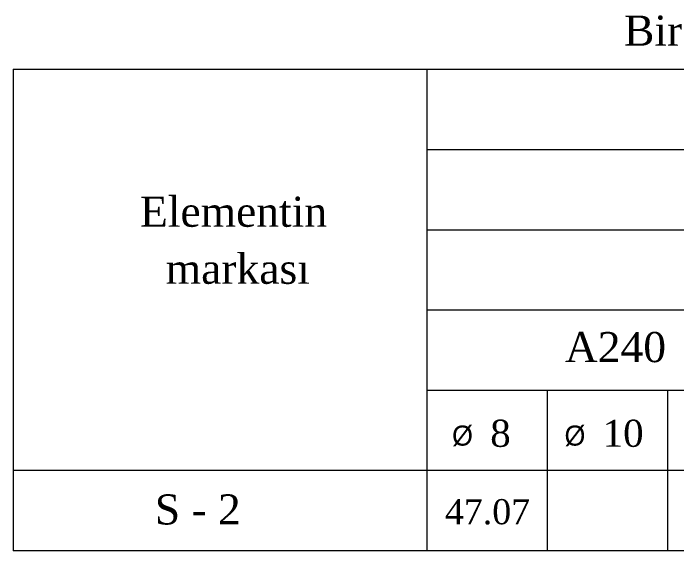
# Model space of a CAD drawing. Header units: millimetres. Extents: x -149347 to 251215, y -2929184 to -2541447.
# Drawn here: x -5302 to 1435, y -2695146 to -2689685 of the extents above; entities that cross this region are included whole.
import ezdxf
from ezdxf.enums import TextEntityAlignment as Align

# ---------------------------------------------------------------- set-up
doc = ezdxf.new("R2010")
doc.units = ezdxf.units.MM
doc.layers.add('cedvel  0.09', color=7, linetype='Continuous', lineweight=13)
doc.styles.add('style5', font='times.ttf', dxfattribs={"height": 400})
doc.styles.add('Times New  Roman', font='times.ttf')

msp = doc.modelspace()

# ---------------------------------------------------------------- linework, layer by layer
at = {"layer": 'cedvel  0.09', "lineweight": 20}
for p, q in [((-5302.31536, -2690253.46036), (13571.64067, -2690253.25282)), ((-5302.31536, -2690253.46036), (-5302.31536, -2695145.64529)), ((-1103.66891, -2690253.46036), (-1103.66891, -2695145.64529)), ((-1103.66891, -2691068.75534), (11125.75574, -2691068.5478)), ((-1103.66891, -2691884.05031), (11125.75574, -2691883.84278)), ((-1103.66891, -2692699.34529), (11125.75574, -2692699.13775)), ((-1103.66891, -2693514.64027), (11125.75574, -2693514.43273)), ((119.27355, -2693514.64027), (119.27355, -2695145.64529)), ((1342.21602, -2693514.64027), (1342.21602, -2695145.64529)), ((13571.64067, -2694330.14278), (-5302.31536, -2694330.35031)), ((13571.64067, -2695145.43776), (-5302.31536, -2695145.64529))]:
    msp.add_line(p, q, dxfattribs=at)

# ---------------------------------------------------------------- texts
at = {"color": 7, "lineweight": 5, "ltscale": 15, "style": 'Times New  Roman'}
for s, height, p in [('Bir  elementə   polad   sərfi   cədvəli , kq', 306.0641518, (899.791, -2690014.23162)), ('Elementin', 306.064152, (-4015.18981, -2691854.05678)), ('markası', 306.064152, (-3753.7644, -2692433.66399))]:
    msp.add_text(s, height=height, dxfattribs=at).set_placement(p)
at = {"layer": 'cedvel  0.09', "lineweight": 20, "style": 'style5'}
for s, height, p in [('A240', 305.735616, (300.34171, -2693229.40768)), ('S - 2', 305.735616, (-3864.81619, -2694878.78774)), ('47.07', 254.77968, (-919.24407, -2694876.56103))]:
    msp.add_text(s, height=height, dxfattribs=at).set_placement(p)
for s, height, p in [('8', 275.16205, (-458.75544, -2693952.25954)), ('10', 275.162055, (682.99957, -2693952.25954))]:
    msp.add_text(s, height=height, dxfattribs=at).set_placement(p, align=Align.MIDDLE_LEFT)
at = {"layer": 'cedvel  0.09', "lineweight": 20, "char_height": 203.8237442, "width": 6944.1153787, "attachment_point": 1, "style": 'style5'}
for insert in [(-846.27414, -2693873.84093), (295.48087, -2693873.84093)]:
    msp.add_mtext('{\\fVrinda|b0|i0|c0|p2;%%C}', dxfattribs=dict(at, insert=insert))

doc.saveas('drawing.dxf')
